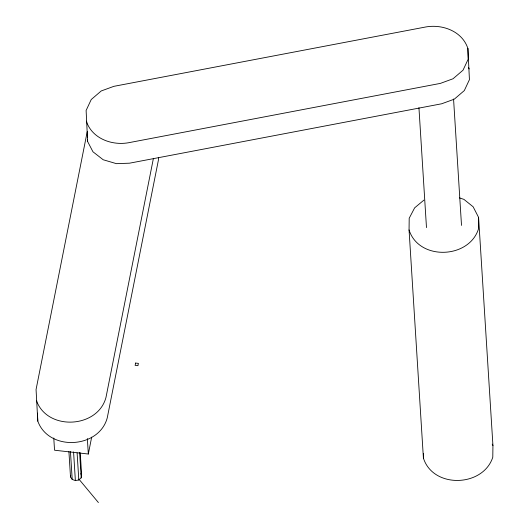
<?xml version="1.0" encoding="UTF-8"?>
<svg xmlns="http://www.w3.org/2000/svg" width="529" height="529" viewBox="0 0 529 529"><rect width="100%" height="100%" fill="white"/><g stroke="black" fill="none" stroke-linecap="round" stroke-linejoin="round"><path stroke-width="0.79" d="M459.47 197.899L463.913 199.373L473.144 206.793L478.586 217.393L492.942 445.517L492.79 457.215C483.149 487.189 433.112 488.862 423.405 458.068L409.056 229.943L409.201 218.246L414.65 207.831L423.947 200.088M423.405 458.068L423.464 453.393M478.586 217.393L478.441 229.083C468.793 259.058 418.763 260.731 409.056 229.943M80.243 452.85L81.631 474.976L81.201 477.832L78.814 479.975L75.376 480.59L72.202 479.439L70.509 476.966L70.721 475.545M87.199 131.833L36.058 389.549L37.797 421.144C48.741 451.541 99.075 448.724 107.261 417.811L158.568 159.289L158.502 157.688M53.773 437.986L54.54 450.219L88.323 454.021L91.669 437.159M153.423 158.343L105.979 397.418C97.792 428.331 47.458 431.148 36.514 400.757M78.907 479.142L98.401 502.55M80.785 473.739L81.631 474.976M467.907 48.549C462.379 31.363 442.747 24.056 426.037 26.919L113.854 86.339L101.218 90.962L91.233 99.531L86.115 110.462L87.635 141.56L92.965 151.79L103.188 159.751L116.413 163.659L129.506 163.19L441.689 103.777L454.325 99.148L464.31 90.578L469.428 79.654L467.907 48.549L468.145 59.261L463.027 70.185L453.042 78.755L440.406 83.384L128.223 142.797C111.513 145.66 91.881 138.353 86.353 121.174M468.429 67.481L469.19 68.942M492.215 444.109L492.942 445.517M453.558 98.983L461.513 225.414M418.942 107.704L426.486 227.609M87.345 438.521L88.323 454.021M79.608 452.427L81.201 477.832M77.108 452.93L78.814 479.975M73.571 451.905L75.376 480.59M70.45 451.581L72.202 479.439M68.909 451.561L70.509 476.966M37.473 413.142L37.797 421.144M87.417 131.675L87.543 137.441M87.602 139.914L87.635 141.56M135.589 363.066L135.133 365.36L137.93 365.678L138.386 363.377L135.589 363.066"/></g></svg>
